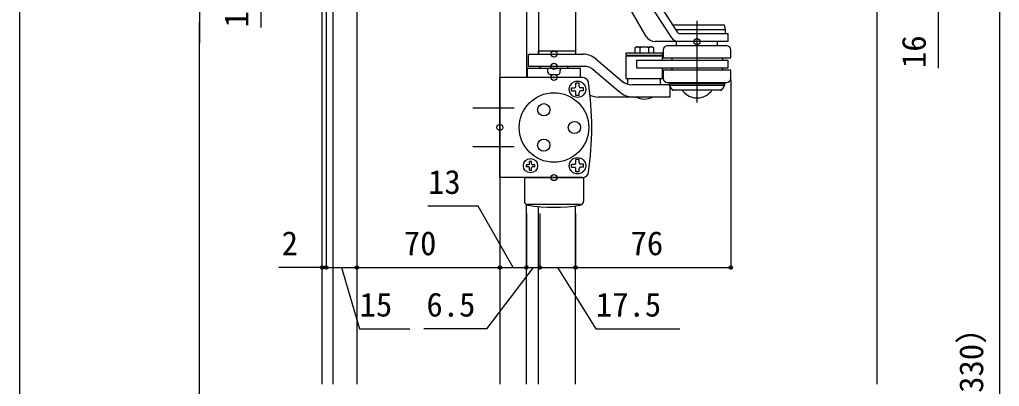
# Model space of a CAD drawing. Units: millimetres, scale not verified. Extents: x -700 to 700, y -1043 to 1038.
# Drawn here: x -700 to -220.5, y -544.8 to -365.4 of the extents above; entities that cross this region are included whole.
import ezdxf
from ezdxf.enums import TextEntityAlignment as Align

# ---------------------------------------------------------------- set-up
doc = ezdxf.new("R2010")
doc.units = ezdxf.units.MM
doc.header["$LTSCALE"] = 6
doc.header["$PDMODE"] = 32
doc.header["$PDSIZE"] = 3
for name, color, linetype in [('0-4_YKK_12', 2, 'Continuous'), ('0-5_YKK_13', 4, 'Continuous'), ('0-7_YKK_D', 6, 'Continuous'), ('0-8_YKK_ZWAK', 7, 'Continuous'), ('0-9_YSS_K', 3, 'Continuous')]:
    doc.layers.add(name, color=color, linetype=linetype)
doc.styles.add('ＭＳ ゴシック', font='')
doc.styles.get('ＭＳ ゴシック').set_extended_font_data('MS Gothic')

msp = doc.modelspace()

# ---------------------------------------------------------------- linework, layer by layer
at = {"layer": '0-4_YKK_12'}
for p, q in [((-552, -543.7), (-552, -296.2)), ((-428, -349.7), (-428, -382.2)), ((-452, -360.7), (-452, -393.7)), ((-446, -361.2), (-446, -382.3)), ((-452, -543.7), (-452, -455.924)), ((-446, -543.7), (-446, -456.848)), ((-428, -543.7), (-428, -456.508))]:
    msp.add_line(p, q, dxfattribs=at)
at = {"layer": '0-5_YKK_13'}
for p, q in [((-393.07, -348.407), (-378.027, -371.742)), ((-546.5, -543.7), (-546.5, -354.7)), ((-535, -354.7), (-535, -543.7)), ((-465, -352.7), (-465, -543.7)), ((-393.329, -373.7), (-406.608, -350.7)), ((-396.432, -350.575), (-381.389, -373.909)), ((-355, -368.2), (-380.31, -368.2)), ((-368.5, -405.903), (-368.5, -366.022)), ((-354.5, -370.2), (-355, -368.2)), ((-379.021, -370.2), (-354.5, -370.2)), ((-354.5, -372.2), (-354.5, -370.2)), ((-353.5, -376.2), (-388.999, -376.2)), ((-354, -378.2), (-383.033, -378.2)), ((-378.5, -378.2), (-378.5, -376.2)), ((-358.5, -378.2), (-358.5, -376.2)), ((-446, -382.3), (-446, -380.7)), ((-446, -380.7), (-428, -380.7)), ((-428, -380.7), (-428, -382.3)), ((-385.324, -381.8), (-403.324, -381.8)), ((-403.324, -381.8), (-403.324, -382.8)), ((-403.324, -382.8), (-385.324, -382.8)), ((-385.324, -383.3), (-403.324, -383.3)), ((-399.074, -383.3), (-399.074, -382.8)), ((-398.759, -379.109), (-398.224, -378.8)), ((-398.759, -381.8), (-398.759, -379.109)), ((-396.542, -379.178), (-396.542, -381.8)), ((-392.107, -381.8), (-392.107, -379.178)), ((-389.889, -379.109), (-389.889, -381.8)), ((-389.574, -383.3), (-389.574, -382.8)), ((-385.324, -382.8), (-385.324, -381.8)), ((-385.324, -385.2), (-385.324, -383.3)), ((-385, -380.2), (-385, -384.2)), ((-352, -384.2), (-352, -380.2)), ((-445.498, -389.2), (-444.979, -388.3)), ((-432.02, -388.3), (-444.98, -388.3)), ((-432.019, -388.3), (-431.499, -389.2)), ((-417.865, -384.783), (-404.759, -395.79)), ((-385, -384.2), (-352, -384.2)), ((-380.886, -384.2), (-380.886, -385.2)), ((-356.115, -384.2), (-356.115, -385.2)), ((-353.5, -385.2), (-353.5, -389.2)), ((-451.5, -393.7), (-451.5, -389.5)), ((-451.2, -389.2), (-425.8, -389.2)), ((-441.5, -391.2), (-441.5, -390.2)), ((-440.5, -392.2), (-436.5, -392.2)), ((-435.5, -391.2), (-435.5, -390.2)), ((-425.5, -393.7), (-425.5, -389.5)), ((-419.378, -389.86), (-406.661, -400.518)), ((-352, -390.2), (-385, -390.2)), ((-385, -390.2), (-385, -394.2)), ((-380.886, -389.2), (-380.886, -390.2)), ((-356.115, -389.2), (-356.115, -390.2)), ((-352, -394.2), (-352, -390.2)), ((-424.583, -393.7), (-465, -393.7)), ((-465, -442.7), (-465, -393.7)), ((-427.75, -398), (-427.75, -396.5)), ((-426.25, -396.5), (-427.75, -396.5)), ((-426.25, -398), (-426.25, -396.5)), ((-402.324, -397.035), (-402.324, -394.3)), ((-382, -397.3), (-400.488, -397.3)), ((-386.324, -397.3), (-386.324, -394.3)), ((-382.93, -396.2), (-354, -396.2)), ((-380.827, -399.5), (-382, -397.468)), ((-382, -397.468), (-355, -397.468)), ((-381.824, -397.773), (-381.824, -403.3)), ((-381, -396.7), (-381, -396.2)), ((-355, -397.468), (-356.174, -399.5)), ((-356, -396.7), (-356, -396.2)), ((-355, -396.7), (-355, -397.468)), ((-430, -398.75), (-428.5, -398.75)), ((-430, -400.25), (-430, -398.75)), ((-430, -400.25), (-428.5, -400.25)), ((-427.75, -402.5), (-427.75, -401)), ((-426.25, -402.5), (-427.75, -402.5)), ((-426.25, -402.5), (-426.25, -401)), ((-424, -398.75), (-425.5, -398.75)), ((-424, -400.25), (-425.5, -400.25)), ((-424, -400.25), (-424, -398.75)), ((-357.04, -400), (-379.961, -400)), ((-375.5, -399.998), (-375.5, -400.413)), ((-361.5, -400.413), (-361.5, -399.998)), ((-381.824, -403.3), (-416.74, -403.3)), ((-458, -408.7), (-478.2, -408.7)), ((-458, -427.7), (-478.2, -427.7)), ((-450.5, -435.9), (-450.5, -434.8)), ((-449.5, -434.8), (-450.5, -434.8)), ((-449.5, -435.9), (-449.5, -434.8)), ((-430, -436.15), (-428.5, -436.15)), ((-430, -437.65), (-430, -436.15)), ((-427.75, -435.4), (-427.75, -433.9)), ((-426.25, -433.9), (-427.75, -433.9)), ((-426.25, -435.4), (-426.25, -433.9)), ((-424, -436.15), (-425.5, -436.15)), ((-424, -437.65), (-424, -436.15)), ((-451, -436.4), (-452.1, -436.4)), ((-452.1, -436.4), (-452.1, -437.4)), ((-451, -437.4), (-452.1, -437.4)), ((-450.5, -439), (-450.5, -437.9)), ((-450.5, -439), (-449.5, -439)), ((-449.5, -439), (-449.5, -437.9)), ((-447.9, -436.4), (-449, -436.4)), ((-447.9, -437.4), (-449, -437.4)), ((-447.9, -437.4), (-447.9, -436.4)), ((-430, -437.65), (-428.5, -437.65)), ((-427.75, -439.9), (-427.75, -438.4)), ((-426.25, -439.9), (-427.75, -439.9)), ((-426.25, -439.9), (-426.25, -438.4)), ((-424, -437.65), (-425.5, -437.65)), ((-424.583, -442.7), (-465, -442.7)), ((-453, -442.7), (-424, -442.7)), ((-453, -442.7), (-453, -454.192)), ((-424, -442.7), (-424, -454.192)), ((-451.5, -455.781), (-425.5, -455.781))]:
    msp.add_line(p, q, dxfattribs=at)
for points in [[(-377.186, -372.2), (-353.5, -372.2), (-353.5, -376.2)], [(-423.783, -388.3), (-451, -388.3), (-451, -382.3), (-424.46, -382.3)], [(-403.324, -383.3), (-403.324, -394.3), (-385.324, -394.3), (-385.324, -389.2)], [(-397.982, -378.8), (-390.424, -378.8), (-389.889, -379.109)], [(-353.5, -389.2), (-398, -389.2), (-398, -385.2), (-353.5, -385.2)], [(-382, -397.468), (-382, -396.7), (-355, -396.7)]]:
    msp.add_lwpolyline(points, dxfattribs=at)
for centre, radius in [((-427, -399.5), 4), ((-438.5, -418.2), 17), ((-443.5, -409.54), 3), ((-428.5, -418.2), 3), ((-443.5, -426.86), 3), ((-450, -436.9), 3.5), ((-427, -436.9), 4)]:
    msp.add_circle(centre, radius, dxfattribs=at)
for centre, radius, start, end in [((-388.999, -371.2), 5, 209.99998, 270), ((-377.186, -371.2), 5, 212.8085, 270), ((-377.186, -371.2), 1, 212.8085, 270), ((-383, -380.2), 2, 89.99981, 179.99968), ((-354, -380.2), 2, 0.00023, 90.0001), ((-424.46, -392.3), 10, 48.73969, 89.99998), ((-398.103, -382.198), 3.4, 62.66107, 92.04005), ((-394.324, -385.5), 6.7, 70.67234, 109.32768), ((-390.545, -382.198), 3.4, 87.95997, 117.33895), ((-423.783, -395.3), 7, 49.06398, 90.00004), ((-451.2, -389.5), 0.3, 90.00004, 179.99996), ((-442.5, -390.2), 1, 0.00013, 90.00004), ((-440.5, -391.2), 1, 179.99991, 269.99989), ((-436.5, -391.2), 1, 270.00007, 0.00007), ((-434.5, -390.2), 1, 90.00004, 179.99991), ((-425.8, -389.5), 0.3, 0.00013, 90.00004), ((-424.583, -396.7), 3, 8.41017, 89.99982), ((-570.002, -418.2), 150, 0.00007, 8.41022), ((-400.416, -390.3), 7, 228.2928, 270.58642), ((-383, -394.201), 2, 179.99985, 269.99977), ((-354, -394.2), 2, 270.00023, 0.00017), ((-428.5, -398), 0.75, 270, 0.00001), ((-428.5, -401), 0.75, 359.99999, 90), ((-425.5, -398), 0.75, 180, 270), ((-425.5, -401), 0.75, 90, 180), ((-416.645, -393.3), 10, 244.49948, 269.50302), ((-399.74, -393.3), 10, 226.19715, 269.50302), ((-379.961, -399), 1, 209.99998, 270), ((-368.5, -394.598), 9.1, 219.71516, 320.28484), ((-357.04, -399), 1, 270, 330.00003), ((-394.324, -395.8), 8.5, 241.92753, 298.07247), ((-570.002, -418.2), 150, 351.58987, 0.00002), ((-451, -435.9), 0.5, 270, 0.00001), ((-449, -435.9), 0.5, 180, 270), ((-428.5, -435.4), 0.75, 270, 0.00001), ((-425.5, -435.4), 0.75, 180, 270), ((-451, -437.9), 0.5, 359.99999, 90), ((-449, -437.9), 0.5, 90, 180), ((-428.5, -438.4), 0.75, 359.99999, 90), ((-425.5, -438.4), 0.75, 90, 180), ((-424.583, -439.7), 3, 270.00024, 351.58987), ((-451, -454.192), 2, 179.99999, 260.77821), ((-426, -454.192), 2, 279.22178, 0), ((-438.5, -377.2), 80, 260.77822, 279.22178)]:
    msp.add_arc(centre, radius, start, end, dxfattribs=at)
for p in [(-368.5, -376.2), (-438.5, -382.3), (-438.5, -388.3), (-438.5, -393.7), (-465, -418.2), (-438.5, -442.7)]:
    msp.add_point(p, dxfattribs=at)
at = {"layer": '0-7_YKK_D'}
for p, q in [((-220.544, -334.2), (-220.544, -756.2)), ((-550, -345.7), (-550, -487.7)), ((-612, -352.7), (-612, -376.949)), ((-582, -352.7), (-582, -369.318)), ((-612, -765.7), (-612, -366.7)), ((-352, -394.95), (-352, -487.7)), ((-465, -460.2), (-465, -487.7)), ((-452, -460.2), (-452, -487.7)), ((-452, -460.2), (-452, -487.7)), ((-445.5, -460.2), (-445.5, -487.7)), ((-445.5, -460.2), (-445.5, -487.7)), ((-428, -460.2), (-428, -487.7)), ((-428, -467.7), (-428, -487.7)), ((-535, -476.382), (-535, -487.7)), ((-535, -478.194), (-535, -487.7)), ((-465, -476.382), (-465, -487.7)), ((-552, -486.7), (-573.073, -486.7)), ((-550, -486.7), (-552, -486.7)), ((-552, -487.547), (-552, -487.7)), ((-550, -486.7), (-535, -486.7)), ((-550, -486.7), (-546.6, -486.7)), ((-535, -486.7), (-465, -486.7)), ((-465, -486.7), (-452, -486.7)), ((-452, -486.7), (-445.5, -486.7)), ((-445.5, -486.7), (-428, -486.7)), ((-428, -486.7), (-352, -486.7))]:
    msp.add_line(p, q, dxfattribs=at)
for points in [[(-250.544, -345.2), (-250.544, -361.2), (-250.544, -389.145)], [(-458.5, -486.7), (-475.525, -456.7), (-500.161, -456.7)], [(-542.5, -486.7), (-533.643, -516.7), (-509.007, -516.7)], [(-448.75, -486.7), (-471.585, -516.7), (-502.131, -516.7)], [(-436.75, -486.7), (-418.003, -516.7), (-377.003, -516.7)]]:
    msp.add_lwpolyline(points, dxfattribs=at)
for centre in [(-552, -486.7), (-550, -486.7), (-550, -486.7), (-535, -486.7), (-535, -486.7), (-465, -486.7), (-465, -486.7), (-452, -486.7), (-452, -486.7), (-445.5, -486.7), (-445.5, -486.7), (-428, -486.7), (-428, -486.7), (-352, -486.7)]:
    msp.add_circle(centre, 0.85, dxfattribs=at)
at = {"layer": '0-8_YKK_ZWAK'}
msp.add_line((-700, 996.8), (-700, -1043.2), dxfattribs=at)
at = {"layer": '0-9_YSS_K'}
msp.add_line((-280.544, -325.2), (-280.544, -543.7), dxfattribs=at)

# ---------------------------------------------------------------- texts
at = {"layer": '0-7_YKK_D', "style": 'ＭＳ ゴシック'}
for s, p in [('1', (-584.5, -369.273)), ('16', (-253.044, -389.1)), ('Ｈ（2330）', (-224.953, -587.973))]:
    msp.add_text(s, height=11.73, rotation=90, dxfattribs=at).set_placement(p, align=Align.BOTTOM_LEFT)
for s, p in [('13', (-500.116, -454.2)), ('2', (-571.755, -484.2)), ('70', (-512, -484.2)), ('76', (-401.023, -484.2)), ('15', (-533.598, -514.2)), ('6.5', (-500.903, -514.2)), ('17.5', (-417.957, -514.2))]:
    msp.add_text(s, height=11.73, dxfattribs=at).set_placement(p, align=Align.BOTTOM_LEFT)

doc.saveas('drawing.dxf')
